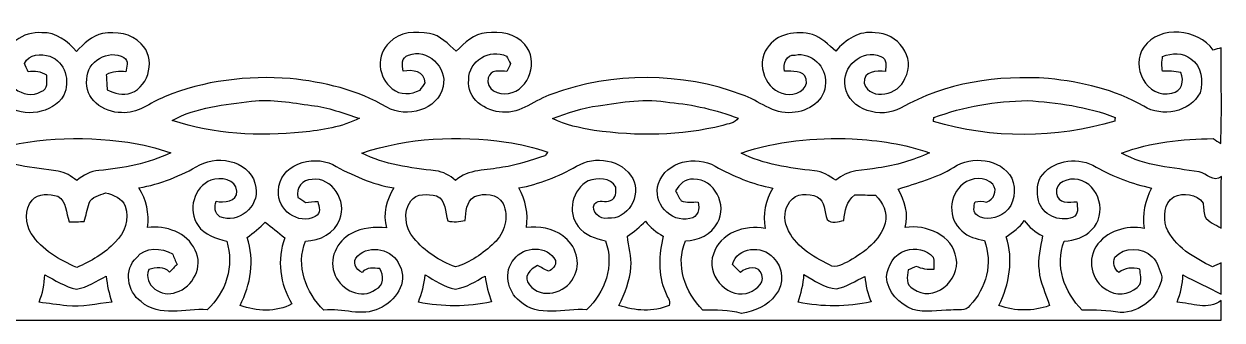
# Model space of a CAD drawing. Header units: centimetres. Extents: x -12.7 to 12.7, y -1.6 to 1.7.
# Drawn here: x -0.59 to 12.71, y -1.61 to 1.68 of the extents above; entities that cross this region are included whole.
import ezdxf

# ---------------------------------------------------------------- set-up
doc = ezdxf.new("R2010")
doc.units = ezdxf.units.CM
doc.header["$MEASUREMENT"] = 0
doc.layers.add('Camada 1', color=7, linetype='Continuous')

msp = doc.modelspace()

# ---------------------------------------------------------------- linework, layer by layer
at = {"layer": 'Camada 1', "color": 156}
for points, knots in [([(-12.61286, 1.3857), (-12.45164, 1.60479), (-12.10239, 1.65805), (-11.89354, 1.47954), (-11.89354, 1.47954), (-11.70375, 1.31621), (-11.7863, 0.95391), (-12.03713, 0.90523), (-12.03713, 0.90523), (-12.14437, 0.88018), (-12.31406, 0.94967), (-12.26572, 1.08444), (-12.26572, 1.08444), (-12.24456, 1.18251), (-12.12038, 1.14793), (-12.04877, 1.15111), (-12.04877, 1.15111), (-12.04806, 1.20368), (-12.01949, 1.26753), (-12.065, 1.30986), (-12.065, 1.30986), (-12.17859, 1.38782), (-12.33487, 1.33809), (-12.41883, 1.23966), (-12.41883, 1.23966), (-12.50033, 1.15288), (-12.48833, 1.02164), (-12.46786, 0.91334), (-12.46786, 0.91334), (-12.36415, 0.71402), (-12.09004, 0.64523), (-11.89284, 0.73871), (-11.89284, 0.73871), (-11.35873, 1.04634), (-10.71845, 1.12747), (-10.11342, 1.05587), (-10.11342, 1.05587), (-9.79134, 1.00965), (-9.46925, 0.9285), (-9.18632, 0.76305), (-9.18632, 0.76305), (-9.01241, 0.65298), (-8.76194, 0.66957), (-8.61341, 0.81597), (-8.61341, 0.81597), (-8.49488, 0.93274), (-8.49665, 1.14477), (-8.62188, 1.25552), (-8.62188, 1.25552), (-8.69773, 1.33772), (-8.82332, 1.35008), (-8.92527, 1.31762), (-8.92527, 1.31762), (-9.00007, 1.28905), (-8.97678, 1.21002), (-8.97572, 1.14828), (-8.97572, 1.14828), (-8.91222, 1.14687), (-8.8466, 1.15534), (-8.78487, 1.13488), (-8.78487, 1.13488), (-8.76511, 1.0996), (-8.74747, 1.06327), (-8.73195, 1.02551), (-8.73195, 1.02551), (-8.74254, 1.00436), (-8.76334, 0.96273), (-8.77393, 0.94156), (-8.77393, 0.94156), (-8.99265, 0.79233), (-9.27452, 1.0287), (-9.22619, 1.26929), (-9.22619, 1.26929), (-9.18632, 1.57938), (-8.74888, 1.6764), (-8.53616, 1.48025), (-8.53616, 1.48025), (-8.49383, 1.45133), (-8.46278, 1.39982), (-8.41233, 1.38535), (-8.41233, 1.38535), (-8.32802, 1.45238), (-8.25323, 1.54235), (-8.14317, 1.56703), (-8.14317, 1.56703), (-7.97806, 1.60055), (-7.78016, 1.5702), (-7.67537, 1.42558), (-7.67537, 1.42558), (-7.55332, 1.27316), (-7.60764, 1.0234), (-7.77662, 0.9292), (-7.77662, 0.9292), (-7.88212, 0.86359), (-8.01934, 0.89817), (-8.10259, 0.9839), (-8.10259, 0.9839), (-8.0966, 1.04493), (-8.09201, 1.1169), (-8.02604, 1.1437), (-8.02604, 1.1437), (-7.96924, 1.15181), (-7.91174, 1.15005), (-7.85424, 1.15322), (-7.85424, 1.15322), (-7.83624, 1.23225), (-7.87505, 1.33809), (-7.97101, 1.33103), (-7.97101, 1.33103), (-8.15093, 1.36771), (-8.32626, 1.20332), (-8.30932, 1.0227), (-8.30932, 1.0227), (-8.31532, 0.8269), (-8.11388, 0.69708), (-7.93608, 0.69356), (-7.93608, 0.69356), (-7.72688, 0.67027), (-7.56884, 0.83219), (-7.38187, 0.89322), (-7.38187, 0.89322), (-6.82096, 1.10384), (-6.1969, 1.13417), (-5.61445, 0.99976), (-5.61445, 0.99976), (-5.39467, 0.95391), (-5.18371, 0.87029), (-4.98863, 0.75952), (-4.98863, 0.75952), (-4.82177, 0.6618), (-4.59317, 0.68121), (-4.44782, 0.80997), (-4.44782, 0.80997), (-4.29365, 0.94262), (-4.32576, 1.23472), (-4.51872, 1.3155), (-4.51872, 1.3155), (-4.59634, 1.36455), (-4.68841, 1.34691), (-4.76956, 1.31974), (-4.76956, 1.31974), (-4.78119, 1.29892), (-4.80413, 1.2573), (-4.81541, 1.23647), (-4.81541, 1.23647), (-4.80518, 1.21462), (-4.78437, 1.17122), (-4.77378, 1.14969), (-4.77378, 1.14969), (-4.70429, 1.15675), (-4.58716, 1.17157), (-4.56847, 1.0795), (-4.56847, 1.0795), (-4.5346, 0.96626), (-4.66689, 0.88793), (-4.76532, 0.90275), (-4.76532, 0.90275), (-4.96851, 0.91439), (-5.1047, 1.15569), (-5.03344, 1.3409), (-5.03344, 1.3409), (-4.97521, 1.5261), (-4.7632, 1.60725), (-4.58328, 1.5808), (-4.58328, 1.5808), (-4.42982, 1.58537), (-4.31305, 1.47567), (-4.21252, 1.37442), (-4.21252, 1.37442), (-4.12362, 1.45379), (-4.03684, 1.55222), (-3.913, 1.57232), (-3.913, 1.57232), (-3.76061, 1.59631), (-3.57928, 1.59103), (-3.4685, 1.46685), (-3.4685, 1.46685), (-3.30341, 1.31974), (-3.35774, 1.01881), (-3.55528, 0.92709), (-3.55528, 0.92709), (-3.63748, 0.87911), (-3.73345, 0.91157), (-3.81706, 0.93661), (-3.81706, 0.93661), (-3.84668, 0.98882), (-3.88937, 1.06539), (-3.83258, 1.11512), (-3.83258, 1.11512), (-3.78388, 1.18109), (-3.69076, 1.14406), (-3.62196, 1.15464), (-3.62196, 1.15464), (-3.60257, 1.23367), (-3.6202, 1.31375), (-3.70592, 1.33879), (-3.70592, 1.33879), (-3.90735, 1.39629), (-4.11621, 1.18886), (-4.06929, 0.9846), (-4.06929, 0.9846), (-4.0146, 0.71861), (-3.65901, 0.62618), (-3.4424, 0.75459), (-3.4424, 0.75459), (-2.92629, 1.05197), (-2.30928, 1.11583), (-1.72473, 1.06362), (-1.72473, 1.06362), (-1.39946, 1.00965), (-1.06961, 0.9398), (-0.78281, 0.76975), (-0.78281, 0.76975), (-0.58384, 0.63712), (-0.27445, 0.67274), (-0.14464, 0.88477), (-0.14464, 0.88477), (-0.0709, 1.03857), (-0.12664, 1.25871), (-0.29915, 1.31762), (-0.29915, 1.31762), (-0.39899, 1.34832), (-0.52951, 1.34725), (-0.58103, 1.2393), (-0.58103, 1.2393), (-0.5708, 1.21532), (-0.54963, 1.16769), (-0.53939, 1.14406), (-0.53939, 1.14406), (-0.46637, 1.1578), (-0.39511, 1.14723), (-0.33197, 1.10666), (-0.33197, 1.10666), (-0.33267, 1.04104), (-0.31574, 0.95391), (-0.39404, 0.92569), (-0.39404, 0.92569), (-0.59265, 0.8135), (-0.83397, 1.022), (-0.80644, 1.23331), (-0.80644, 1.23331), (-0.81738, 1.45097), (-0.58632, 1.59737), (-0.38734, 1.57868), (-0.38734, 1.57868), (-0.22965, 1.5882), (-0.10054, 1.48237), (-0.00282, 1.37089), (-0.00282, 1.37089), (0.07691, 1.45661), (0.16722, 1.54586), (0.28645, 1.56986), (0.28645, 1.56986), (0.43532, 1.5949), (0.60819, 1.57373), (0.71437, 1.45591), (0.71437, 1.45591), (0.87524, 1.30104), (0.81244, 0.98918), (0.60184, 0.91157), (0.60184, 0.91157), (0.51328, 0.87524), (0.4198, 0.9091), (0.3376, 0.94509), (0.3376, 0.94509), (0.33301, 1.00083), (0.32948, 1.05657), (0.32773, 1.11195), (0.32773, 1.11195), (0.39441, 1.15076), (0.47025, 1.15464), (0.54539, 1.1444), (0.54539, 1.1444), (0.54997, 1.19839), (0.58242, 1.26965), (0.52317, 1.30527), (0.52317, 1.30527), (0.35348, 1.40088), (0.10759, 1.26259), (0.11112, 1.06221), (0.11112, 1.06221), (0.07691, 0.84771), (0.29915, 0.68932), (0.49423, 0.69285), (0.49423, 0.69285), (0.67451, 0.6738), (0.8135, 0.8061), (0.97155, 0.86676), (0.97155, 0.86676), (1.41005, 1.05127), (1.89476, 1.10489), (2.36677, 1.07102), (2.36677, 1.07102), (2.74002, 1.03187), (3.11502, 0.94614), (3.44099, 0.75282), (3.44099, 0.75282), (3.65653, 0.62688), (4.00931, 0.72002), (4.06469, 0.98354), (4.06469, 0.98354), (4.11551, 1.19345), (3.88479, 1.41323), (3.68265, 1.32997), (3.68265, 1.32997), (3.59903, 1.30352), (3.6082, 1.22096), (3.62267, 1.15217), (3.62267, 1.15217), (3.72957, 1.17264), (3.85514, 1.15252), (3.86715, 1.02164), (3.86715, 1.02164), (3.85268, 1.00117), (3.82376, 0.96061), (3.80929, 0.94051), (3.80929, 0.94051), (3.71086, 0.89534), (3.58739, 0.88123), (3.50061, 0.95778), (3.50061, 0.95778), (3.3401, 1.07209), (3.31576, 1.34055), (3.46991, 1.47109), (3.46991, 1.47109), (3.58069, 1.59315), (3.76132, 1.59561), (3.91266, 1.57161), (3.91266, 1.57161), (4.03506, 1.55081), (4.12114, 1.45204), (4.2104, 1.37407), (4.2104, 1.37407), (4.30213, 1.46755), (4.40689, 1.57127), (4.54625, 1.57762), (4.54625, 1.57762), (4.69652, 1.59702), (4.87186, 1.5748), (4.97099, 1.44744), (4.97099, 1.44744), (5.12974, 1.27212), (5.02673, 0.94368), (4.7893, 0.90487), (4.7893, 0.90487), (4.68558, 0.87911), (4.52931, 0.9532), (4.56671, 1.07879), (4.56671, 1.07879), (4.5847, 1.17264), (4.70288, 1.15464), (4.77343, 1.1504), (4.77343, 1.1504), (4.7833, 1.17193), (4.80272, 1.21496), (4.81259, 1.23647), (4.81259, 1.23647), (4.8013, 1.25694), (4.77906, 1.29821), (4.76815, 1.31867), (4.76815, 1.31867), (4.58576, 1.41145), (4.34622, 1.26434), (4.34869, 1.05974), (4.34869, 1.05974), (4.32364, 0.85019), (4.5339, 0.70343), (4.72405, 0.69849), (4.72405, 0.69849), (4.93041, 0.68014), (5.08669, 0.83889), (5.27295, 0.89746), (5.27295, 0.89746), (5.94642, 1.14511), (6.71052, 1.14265), (7.38258, 0.89181), (7.38258, 0.89181), (7.5692, 0.83043), (7.72759, 0.66815), (7.93679, 0.69391), (7.93679, 0.69391), (8.11281, 0.69849), (8.31249, 0.82797), (8.30684, 1.02129), (8.30684, 1.02129), (8.32238, 1.19944), (8.15057, 1.36701), (7.97102, 1.33173), (7.97102, 1.33173), (7.87082, 1.33597), (7.83483, 1.23613), (7.85283, 1.15252), (7.85283, 1.15252), (7.93962, 1.14652), (8.06097, 1.17298), (8.09483, 1.06432), (8.09483, 1.06432), (8.11742, 0.94014), (7.96748, 0.87736), (7.86482, 0.89853), (7.86482, 0.89853), (7.64258, 0.93169), (7.53215, 1.22907), (7.66022, 1.40864), (7.66022, 1.40864), (7.76605, 1.57198), (7.98653, 1.60725), (8.16327, 1.56069), (8.16327, 1.56069), (8.26557, 1.52505), (8.34107, 1.44322), (8.42291, 1.37583), (8.42291, 1.37583), (8.53052, 1.50283), (8.68398, 1.60655), (8.85895, 1.57692), (8.85895, 1.57692), (9.10695, 1.58467), (9.32003, 1.30033), (9.18986, 1.07138), (9.18986, 1.07138), (9.12741, 0.8911), (8.80921, 0.81104), (8.7369, 1.01952), (8.7369, 1.01952), (8.72525, 1.15922), (8.87589, 1.1571), (8.97466, 1.14864), (8.97466, 1.14864), (8.97573, 1.21002), (8.99759, 1.28939), (8.9214, 1.31514), (8.9214, 1.31514), (8.71677, 1.40687), (8.48006, 1.19698), (8.52733, 0.98283), (8.52733, 0.98283), (8.57215, 0.71437), (8.92598, 0.62406), (9.14223, 0.74153), (9.14223, 0.74153), (9.63507, 1.02799), (10.22208, 1.11019), (10.78406, 1.07102), (10.78406, 1.07102), (11.14989, 1.03222), (11.5189, 0.95108), (11.83957, 0.76341), (11.83957, 0.76341), (12.0417, 0.63816), (12.3518, 0.69427), (12.46504, 0.91334), (12.46504, 0.91334), (12.50068, 1.04386), (12.48657, 1.20826), (12.36345, 1.28798), (12.36345, 1.28798), (12.27313, 1.36243), (12.15248, 1.35536), (12.04948, 1.3155), (12.04948, 1.3155), (12.03959, 1.26152), (12.03888, 1.20614), (12.04665, 1.15147), (12.04665, 1.15147), (12.11474, 1.15393), (12.18388, 1.15147), (12.25161, 1.13875), (12.25161, 1.13875), (12.29006, 1.04457), (12.26361, 0.92709), (12.14966, 0.9091), (12.14966, 0.9091), (11.87555, 0.8396), (11.68541, 1.20896), (11.84134, 1.41993), (11.84134, 1.41993), (12.02055, 1.67075), (12.43717, 1.62277), (12.61109, 1.38606), (12.61109, 1.38606), (12.64038, 1.39452), (12.67001, 1.40299), (12.7, 1.41111), (12.7, 1.41111), (12.69576, 1.05728), (12.70847, 0.70309), (12.6933, 0.34924), (12.6933, 0.34924), (12.66506, 0.36759), (12.63719, 0.38593), (12.60968, 0.40428), (12.60968, 0.40428), (12.26643, 0.3997), (11.91789, 0.36476), (11.5944, 0.24377), (11.5944, 0.24377), (11.8565, 0.0963), (12.16447, 0.08325), (12.45446, 0.03493), (12.45446, 0.03493), (12.54054, 0.01939), (12.61392, -0.0889), (12.7007, -0.01658), (12.7007, -0.01658), (12.69858, -0.20742), (12.70175, -0.39828), (12.69858, -0.58949), (12.69858, -0.58949), (12.6358, -0.54926), (12.55676, -0.52422), (12.51725, -0.4572), (12.51725, -0.4572), (12.50667, -0.40852), (12.5035, -0.35947), (12.49927, -0.31043), (12.49927, -0.31043), (12.42306, -0.21061), (12.28302, -0.1919), (12.17329, -0.242), (12.17329, -0.242), (12.06183, -0.31467), (12.05793, -0.46389), (12.08899, -0.57996), (12.08899, -0.57996), (12.18177, -0.79621), (12.39979, -0.92004), (12.60228, -1.01847), (12.60228, -1.01847), (12.63438, -1.00329), (12.66718, -0.98812), (12.7, -0.97296), (12.7, -0.97296), (12.70034, -1.08973), (12.69965, -1.20614), (12.69824, -1.32291), (12.69824, -1.32291), (12.561, -1.24354), (12.41071, -1.18957), (12.27525, -1.10666), (12.27525, -1.10666), (12.27349, -1.21179), (12.24667, -1.31375), (12.20964, -1.41145), (12.20964, -1.41145), (12.37261, -1.41958), (12.5543, -1.50459), (12.70034, -1.39381), (12.70034, -1.39381), (12.69965, -1.46543), (12.69965, -1.53704), (12.7, -1.60901), (12.7, -1.60901), (4.23333, -1.60867), (-4.23333, -1.60867), (-12.69964, -1.60901), (-12.69964, -1.60901), (-12.7, -1.53704), (-12.7, -1.46507), (-12.7007, -1.39381), (-12.7007, -1.39381), (-12.56312, -1.49859), (-12.39379, -1.41781), (-12.24033, -1.41145), (-12.24033, -1.41145), (-12.26714, -1.3155), (-12.29147, -1.2192), (-12.30418, -1.12041), (-12.30418, -1.12041), (-12.43048, -1.19768), (-12.57088, -1.24777), (-12.69858, -1.32326), (-12.69858, -1.32326), (-12.7, -1.2065), (-12.70035, -1.08937), (-12.7, -0.9726), (-12.7, -0.9726), (-12.66754, -0.98743), (-12.63508, -1.00259), (-12.60263, -1.01776), (-12.60263, -1.01776), (-12.40261, -0.91863), (-12.18811, -0.79516), (-12.09251, -0.58278), (-12.09251, -0.58278), (-12.06605, -0.48541), (-12.05794, -0.36159), (-12.13202, -0.28222), (-12.13202, -0.28222), (-12.17471, -0.22506), (-12.25126, -0.22153), (-12.31229, -0.19685), (-12.31229, -0.19685), (-12.3832, -0.21978), (-12.44776, -0.2561), (-12.50103, -0.30833), (-12.50103, -0.30833), (-12.51126, -0.37287), (-12.49785, -0.4512), (-12.55289, -0.49917), (-12.55289, -0.49917), (-12.59699, -0.53586), (-12.6492, -0.56091), (-12.69858, -0.58985), (-12.69858, -0.58985), (-12.70105, -0.39616), (-12.70141, -0.20284), (-12.69787, -0.00952), (-12.69787, -0.00952), (-12.68059, -0.0208), (-12.64567, -0.04304), (-12.62838, -0.05432), (-12.62838, -0.05432), (-12.55535, -0.00353), (-12.47562, 0.04268), (-12.38497, 0.04797), (-12.38497, 0.04797), (-12.11298, 0.07832), (-11.83745, 0.12206), (-11.59051, 0.24623), (-11.59051, 0.24623), (-11.87696, 0.35453), (-12.18388, 0.3891), (-12.48762, 0.40393), (-12.48762, 0.40393), (-12.56242, 0.41275), (-12.63402, 0.39263), (-12.70035, 0.36054), (-12.70035, 0.36054), (-12.69964, 0.70484), (-12.7, 1.04916), (-12.70035, 1.39347), (-12.70035, 1.39347), (-12.67847, 1.39171), (-12.63473, 1.38782), (-12.61286, 1.3857)], [0, 0, 0, 0, 0.00625, 0.00625, 0.00625, 0.00625, 0.0125, 0.0125, 0.0125, 0.0125, 0.01875, 0.01875, 0.01875, 0.01875, 0.025, 0.025, 0.025, 0.025, 0.03125, 0.03125, 0.03125, 0.03125, 0.0375, 0.0375, 0.0375, 0.0375, 0.04375, 0.04375, 0.04375, 0.04375, 0.05, 0.05, 0.05, 0.05, 0.05625, 0.05625, 0.05625, 0.05625, 0.0625, 0.0625, 0.0625, 0.0625, 0.06875, 0.06875, 0.06875, 0.06875, 0.075, 0.075, 0.075, 0.075, 0.08125, 0.08125, 0.08125, 0.08125, 0.0875, 0.0875, 0.0875, 0.0875, 0.09375, 0.09375, 0.09375, 0.09375, 0.1, 0.1, 0.1, 0.1, 0.10625, 0.10625, 0.10625, 0.10625, 0.1125, 0.1125, 0.1125, 0.1125, 0.11875, 0.11875, 0.11875, 0.11875, 0.125, 0.125, 0.125, 0.125, 0.13125, 0.13125, 0.13125, 0.13125, 0.1375, 0.1375, 0.1375, 0.1375, 0.14375, 0.14375, 0.14375, 0.14375, 0.15, 0.15, 0.15, 0.15, 0.15625, 0.15625, 0.15625, 0.15625, 0.1625, 0.1625, 0.1625, 0.1625, 0.16875, 0.16875, 0.16875, 0.16875, 0.175, 0.175, 0.175, 0.175, 0.18125, 0.18125, 0.18125, 0.18125, 0.1875, 0.1875, 0.1875, 0.1875, 0.19375, 0.19375, 0.19375, 0.19375, 0.2, 0.2, 0.2, 0.2, 0.20625, 0.20625, 0.20625, 0.20625, 0.2125, 0.2125, 0.2125, 0.2125, 0.21875, 0.21875, 0.21875, 0.21875, 0.225, 0.225, 0.225, 0.225, 0.23125, 0.23125, 0.23125, 0.23125, 0.2375, 0.2375, 0.2375, 0.2375, 0.24375, 0.24375, 0.24375, 0.24375, 0.25, 0.25, 0.25, 0.25, 0.25625, 0.25625, 0.25625, 0.25625, 0.2625, 0.2625, 0.2625, 0.2625, 0.26875, 0.26875, 0.26875, 0.26875, 0.275, 0.275, 0.275, 0.275, 0.28125, 0.28125, 0.28125, 0.28125, 0.2875, 0.2875, 0.2875, 0.2875, 0.29375, 0.29375, 0.29375, 0.29375, 0.3, 0.3, 0.3, 0.3, 0.30625, 0.30625, 0.30625, 0.30625, 0.3125, 0.3125, 0.3125, 0.3125, 0.31875, 0.31875, 0.31875, 0.31875, 0.325, 0.325, 0.325, 0.325, 0.33125, 0.33125, 0.33125, 0.33125, 0.3375, 0.3375, 0.3375, 0.3375, 0.34375, 0.34375, 0.34375, 0.34375, 0.35, 0.35, 0.35, 0.35, 0.35625, 0.35625, 0.35625, 0.35625, 0.3625, 0.3625, 0.3625, 0.3625, 0.36875, 0.36875, 0.36875, 0.36875, 0.375, 0.375, 0.375, 0.375, 0.38125, 0.38125, 0.38125, 0.38125, 0.3875, 0.3875, 0.3875, 0.3875, 0.39375, 0.39375, 0.39375, 0.39375, 0.4, 0.4, 0.4, 0.4, 0.40625, 0.40625, 0.40625, 0.40625, 0.4125, 0.4125, 0.4125, 0.4125, 0.41875, 0.41875, 0.41875, 0.41875, 0.425, 0.425, 0.425, 0.425, 0.43125, 0.43125, 0.43125, 0.43125, 0.4375, 0.4375, 0.4375, 0.4375, 0.44375, 0.44375, 0.44375, 0.44375, 0.45, 0.45, 0.45, 0.45, 0.45625, 0.45625, 0.45625, 0.45625, 0.4625, 0.4625, 0.4625, 0.4625, 0.46875, 0.46875, 0.46875, 0.46875, 0.475, 0.475, 0.475, 0.475, 0.48125, 0.48125, 0.48125, 0.48125, 0.4875, 0.4875, 0.4875, 0.4875, 0.49375, 0.49375, 0.49375, 0.49375, 0.5, 0.5, 0.5, 0.5, 0.50625, 0.50625, 0.50625, 0.50625, 0.5125, 0.5125, 0.5125, 0.5125, 0.51875, 0.51875, 0.51875, 0.51875, 0.525, 0.525, 0.525, 0.525, 0.53125, 0.53125, 0.53125, 0.53125, 0.5375, 0.5375, 0.5375, 0.5375, 0.54375, 0.54375, 0.54375, 0.54375, 0.55, 0.55, 0.55, 0.55, 0.55625, 0.55625, 0.55625, 0.55625, 0.5625, 0.5625, 0.5625, 0.5625, 0.56875, 0.56875, 0.56875, 0.56875, 0.575, 0.575, 0.575, 0.575, 0.58125, 0.58125, 0.58125, 0.58125, 0.5875, 0.5875, 0.5875, 0.5875, 0.59375, 0.59375, 0.59375, 0.59375, 0.6, 0.6, 0.6, 0.6, 0.60625, 0.60625, 0.60625, 0.60625, 0.6125, 0.6125, 0.6125, 0.6125, 0.61875, 0.61875, 0.61875, 0.61875, 0.625, 0.625, 0.625, 0.625, 0.63125, 0.63125, 0.63125, 0.63125, 0.6375, 0.6375, 0.6375, 0.6375, 0.64375, 0.64375, 0.64375, 0.64375, 0.65, 0.65, 0.65, 0.65, 0.65625, 0.65625, 0.65625, 0.65625, 0.6625, 0.6625, 0.6625, 0.6625, 0.66875, 0.66875, 0.66875, 0.66875, 0.675, 0.675, 0.675, 0.675, 0.68125, 0.68125, 0.68125, 0.68125, 0.6875, 0.6875, 0.6875, 0.6875, 0.69375, 0.69375, 0.69375, 0.69375, 0.7, 0.7, 0.7, 0.7, 0.70625, 0.70625, 0.70625, 0.70625, 0.7125, 0.7125, 0.7125, 0.7125, 0.71875, 0.71875, 0.71875, 0.71875, 0.725, 0.725, 0.725, 0.725, 0.73125, 0.73125, 0.73125, 0.73125, 0.7375, 0.7375, 0.7375, 0.7375, 0.74375, 0.74375, 0.74375, 0.74375, 0.75, 0.75, 0.75, 0.75, 0.75625, 0.75625, 0.75625, 0.75625, 0.7625, 0.7625, 0.7625, 0.7625, 0.76875, 0.76875, 0.76875, 0.76875, 0.775, 0.775, 0.775, 0.775, 0.78125, 0.78125, 0.78125, 0.78125, 0.7875, 0.7875, 0.7875, 0.7875, 0.79375, 0.79375, 0.79375, 0.79375, 0.8, 0.8, 0.8, 0.8, 0.80625, 0.80625, 0.80625, 0.80625, 0.8125, 0.8125, 0.8125, 0.8125, 0.81875, 0.81875, 0.81875, 0.81875, 0.825, 0.825, 0.825, 0.825, 0.83125, 0.83125, 0.83125, 0.83125, 0.8375, 0.8375, 0.8375, 0.8375, 0.84375, 0.84375, 0.84375, 0.84375, 0.85, 0.85, 0.85, 0.85, 0.85625, 0.85625, 0.85625, 0.85625, 0.8625, 0.8625, 0.8625, 0.8625, 0.86875, 0.86875, 0.86875, 0.86875, 0.875, 0.875, 0.875, 0.875, 0.88125, 0.88125, 0.88125, 0.88125, 0.8875, 0.8875, 0.8875, 0.8875, 0.89375, 0.89375, 0.89375, 0.89375, 0.9, 0.9, 0.9, 0.9, 0.90625, 0.90625, 0.90625, 0.90625, 0.9125, 0.9125, 0.9125, 0.9125, 0.91875, 0.91875, 0.91875, 0.91875, 0.925, 0.925, 0.925, 0.925, 0.93125, 0.93125, 0.93125, 0.93125, 0.9375, 0.9375, 0.9375, 0.9375, 0.94375, 0.94375, 0.94375, 0.94375, 0.95, 0.95, 0.95, 0.95, 0.95625, 0.95625, 0.95625, 0.95625, 0.9625, 0.9625, 0.9625, 0.9625, 0.96875, 0.96875, 0.96875, 0.96875, 0.975, 0.975, 0.975, 0.975, 0.98125, 0.98125, 0.98125, 0.98125, 0.9875, 0.9875, 0.9875, 0.9875, 1, 1, 1, 1]), ([(1.05903, 0.60678), (1.05903, 0.60678), (1.05903, 0.60678), (1.05903, 0.60678), (1.05903, 0.60678), (1.52259, 0.44944), (2.02247, 0.42579), (2.50613, 0.47554), (2.50613, 0.47554), (2.72204, 0.49742), (2.94181, 0.53233), (3.13796, 0.62971), (3.13796, 0.62971), (2.96228, 0.68509), (2.7887, 0.75177), (2.60419, 0.77257), (2.60419, 0.77257), (2.38441, 0.80222), (2.16288, 0.84561), (1.94027, 0.81986), (1.94027, 0.81986), (1.64041, 0.78246), (1.32961, 0.75318), (1.05903, 0.60678)], [0, 0, 0, 0, 0.14285714, 0.14285714, 0.14285714, 0.14285714, 0.28571429, 0.28571429, 0.28571429, 0.28571429, 0.42857143, 0.42857143, 0.42857143, 0.42857143, 0.57142857, 0.57142857, 0.57142857, 0.57142857, 0.71428571, 0.71428571, 0.71428571, 0.71428571, 1, 1, 1, 1]), ([(5.78696, 0.76904), (5.78696, 0.76904), (5.78696, 0.76904), (5.78696, 0.76904), (5.78696, 0.76904), (5.61162, 0.74577), (5.44476, 0.68615), (5.27897, 0.6283), (5.27897, 0.6283), (5.4222, 0.55316), (5.58305, 0.52317), (5.74075, 0.49564), (5.74075, 0.49564), (6.21454, 0.42862), (6.70207, 0.4339), (7.16808, 0.54963), (7.16808, 0.54963), (7.227, 0.57009), (7.30143, 0.57255), (7.33918, 0.63005), (7.33918, 0.63005), (7.09507, 0.72214), (6.84106, 0.78351), (6.58106, 0.80573), (6.58106, 0.80573), (6.31647, 0.85619), (6.04906, 0.80715), (5.78696, 0.76904)], [0, 0, 0, 0, 0.125, 0.125, 0.125, 0.125, 0.25, 0.25, 0.25, 0.25, 0.375, 0.375, 0.375, 0.375, 0.5, 0.5, 0.5, 0.5, 0.625, 0.625, 0.625, 0.625, 0.75, 0.75, 0.75, 0.75, 1, 1, 1, 1]), ([(9.51159, 0.63712), (9.51159, 0.63712), (9.51159, 0.63712), (9.51159, 0.63712), (9.51159, 0.63712), (9.50982, 0.62652), (9.50629, 0.60571), (9.50489, 0.59548), (9.50489, 0.59548), (10.15576, 0.3997), (10.86801, 0.40357), (11.5189, 0.5976), (11.5189, 0.5976), (11.5196, 0.60819), (11.52102, 0.629), (11.52172, 0.63923), (11.52172, 0.63923), (11.21127, 0.76059), (10.8779, 0.80362), (10.5477, 0.82727), (10.5477, 0.82727), (10.19527, 0.81774), (9.84215, 0.76164), (9.51159, 0.63712)], [0, 0, 0, 0, 0.14285714, 0.14285714, 0.14285714, 0.14285714, 0.28571429, 0.28571429, 0.28571429, 0.28571429, 0.42857143, 0.42857143, 0.42857143, 0.42857143, 0.57142857, 0.57142857, 0.57142857, 0.57142857, 0.71428571, 0.71428571, 0.71428571, 0.71428571, 1, 1, 1, 1]), ([(-1.03152, 0.24411), (-1.03152, 0.24411), (-1.03152, 0.24411), (-1.03152, 0.24411), (-1.03152, 0.24411), (-0.78176, 0.10054), (-0.48541, 0.08395), (-0.20637, 0.04197), (-0.20637, 0.04197), (-0.12841, 0.03174), (-0.06278, -0.01447), (-0.00034, -0.05927), (-0.00034, -0.05927), (0.07126, -0.00353), (0.15346, 0.04409), (0.24623, 0.04903), (0.24623, 0.04903), (0.51964, 0.07584), (0.7934, 0.12841), (1.04352, 0.24589), (1.04352, 0.24589), (0.8883, 0.29739), (0.73025, 0.34361), (0.56761, 0.36442), (0.56761, 0.36442), (0.03562, 0.43497), (-0.52139, 0.42509), (-1.03152, 0.24411)], [0, 0, 0, 0, 0.125, 0.125, 0.125, 0.125, 0.25, 0.25, 0.25, 0.25, 0.375, 0.375, 0.375, 0.375, 0.5, 0.5, 0.5, 0.5, 0.625, 0.625, 0.625, 0.625, 0.75, 0.75, 0.75, 0.75, 1, 1, 1, 1]), ([(3.16371, 0.24377), (3.16371, 0.24377), (3.16371, 0.24377), (3.16371, 0.24377), (3.16371, 0.24377), (3.417, 0.11394), (3.70275, 0.08078), (3.9811, 0.04585), (3.9811, 0.04585), (4.06505, 0.03774), (4.13914, -0.00528), (4.20193, -0.05997), (4.20193, -0.05997), (4.34728, 0.06772), (4.54766, 0.05115), (4.72581, 0.08607), (4.72581, 0.08607), (4.88667, 0.10829), (5.03977, 0.16298), (5.19358, 0.21237), (5.19358, 0.21237), (5.20206, 0.22294), (5.21899, 0.24411), (5.22746, 0.25471), (5.22746, 0.25471), (5.07576, 0.30444), (4.92125, 0.34607), (4.76284, 0.36617), (4.76284, 0.36617), (4.2298, 0.43921), (3.67595, 0.41663), (3.16371, 0.24377)], [0, 0, 0, 0, 0.11111111, 0.11111111, 0.11111111, 0.11111111, 0.22222222, 0.22222222, 0.22222222, 0.22222222, 0.33333333, 0.33333333, 0.33333333, 0.33333333, 0.44444444, 0.44444444, 0.44444444, 0.44444444, 0.55555556, 0.55555556, 0.55555556, 0.55555556, 0.66666667, 0.66666667, 0.66666667, 0.66666667, 0.77777778, 0.77777778, 0.77777778, 0.77777778, 1, 1, 1, 1]), ([(7.37093, 0.24377), (7.37093, 0.24377), (7.37093, 0.24377), (7.37093, 0.24377), (7.37093, 0.24377), (7.62353, 0.11606), (7.90716, 0.08008), (8.18444, 0.04655), (8.18444, 0.04655), (8.27439, 0.03986), (8.35025, -0.01164), (8.42432, -0.05856), (8.42432, -0.05856), (8.5485, 0.06597), (8.73195, 0.04867), (8.89175, 0.07972), (8.89175, 0.07972), (9.08967, 0.10512), (9.28122, 0.16544), (9.4636, 0.24553), (9.4636, 0.24553), (9.1881, 0.34642), (8.89565, 0.38522), (8.60424, 0.40181), (8.60424, 0.40181), (8.18832, 0.41663), (7.76639, 0.37923), (7.37093, 0.24377)], [0, 0, 0, 0, 0.125, 0.125, 0.125, 0.125, 0.25, 0.25, 0.25, 0.25, 0.375, 0.375, 0.375, 0.375, 0.5, 0.5, 0.5, 0.5, 0.625, 0.625, 0.625, 0.625, 0.75, 0.75, 0.75, 0.75, 1, 1, 1, 1]), ([(1.36525, 0.11253), (1.36525, 0.11253), (1.36525, 0.11253), (1.36525, 0.11253), (1.36525, 0.11253), (1.15534, -0.00706), (0.92886, -0.10089), (0.69003, -0.14357), (0.69003, -0.14357), (0.77152, -0.27445), (0.80503, -0.42757), (0.78563, -0.58103), (0.78563, -0.58103), (0.98882, -0.55633), (1.22519, -0.63675), (1.31409, -0.83397), (1.31409, -0.83397), (1.40794, -1.0107), (1.28975, -1.24741), (1.10172, -1.30033), (1.10172, -1.30033), (0.94826, -1.36596), (0.72743, -1.22414), (0.8001, -1.04705), (0.8001, -1.04705), (0.87841, -1.02481), (0.9659, -1.01353), (1.03046, -1.07702), (1.03046, -1.07702), (1.05798, -1.04846), (1.08513, -1.01988), (1.1123, -0.9913), (1.1123, -0.9913), (1.09536, -0.9525), (1.07879, -0.91405), (1.06221, -0.87595), (1.06221, -0.87595), (0.9398, -0.80539), (0.76164, -0.79375), (0.66533, -0.91334), (0.66533, -0.91334), (0.51788, -1.04668), (0.55879, -1.29399), (0.71296, -1.40475), (0.71296, -1.40475), (0.91756, -1.58679), (1.20297, -1.47601), (1.44673, -1.49472), (1.44673, -1.49472), (1.65559, -1.30422), (1.74978, -1.00753), (1.6637, -0.73447), (1.6637, -0.73447), (1.54586, -0.70343), (1.41534, -0.66815), (1.34549, -0.55879), (1.34549, -0.55879), (1.22485, -0.3937), (1.29998, -0.13194), (1.48872, -0.05537), (1.48872, -0.05537), (1.59278, -0.02187), (1.76883, -0.04022), (1.77623, -0.1785), (1.77623, -0.1785), (1.7794, -0.29951), (1.6323, -0.3048), (1.54481, -0.29174), (1.54481, -0.29174), (1.52893, -0.35489), (1.52471, -0.42438), (1.58855, -0.46284), (1.58855, -0.46284), (1.79034, -0.54751), (2.02564, -0.35243), (1.98613, -0.13899), (1.98613, -0.13899), (1.95545, 0.1404), (1.58396, 0.23495), (1.36525, 0.11253)], [0, 0, 0, 0, 0.04761905, 0.04761905, 0.04761905, 0.04761905, 0.0952381, 0.0952381, 0.0952381, 0.0952381, 0.14285714, 0.14285714, 0.14285714, 0.14285714, 0.19047619, 0.19047619, 0.19047619, 0.19047619, 0.23809524, 0.23809524, 0.23809524, 0.23809524, 0.28571429, 0.28571429, 0.28571429, 0.28571429, 0.33333333, 0.33333333, 0.33333333, 0.33333333, 0.38095238, 0.38095238, 0.38095238, 0.38095238, 0.42857143, 0.42857143, 0.42857143, 0.42857143, 0.47619048, 0.47619048, 0.47619048, 0.47619048, 0.52380952, 0.52380952, 0.52380952, 0.52380952, 0.57142857, 0.57142857, 0.57142857, 0.57142857, 0.61904762, 0.61904762, 0.61904762, 0.61904762, 0.66666667, 0.66666667, 0.66666667, 0.66666667, 0.71428571, 0.71428571, 0.71428571, 0.71428571, 0.76190476, 0.76190476, 0.76190476, 0.76190476, 0.80952381, 0.80952381, 0.80952381, 0.80952381, 0.85714286, 0.85714286, 0.85714286, 0.85714286, 0.9047619, 0.9047619, 0.9047619, 0.9047619, 1, 1, 1, 1]), ([(2.23908, -0.17604), (2.23908, -0.17604), (2.23908, -0.17604), (2.23908, -0.17604), (2.23908, -0.17604), (2.21473, -0.38452), (2.46027, -0.5595), (2.64617, -0.46073), (2.64617, -0.46073), (2.71568, -0.42686), (2.68781, -0.35031), (2.67441, -0.29245), (2.67441, -0.29245), (2.62819, -0.29598), (2.58234, -0.29986), (2.53646, -0.30373), (2.53646, -0.30373), (2.516, -0.28963), (2.47509, -0.26212), (2.45463, -0.24835), (2.45463, -0.24835), (2.42359, -0.14357), (2.50577, -0.04903), (2.6109, -0.04833), (2.6109, -0.04833), (2.83491, -0.01939), (3.00177, -0.29316), (2.91853, -0.48965), (2.91853, -0.48965), (2.86737, -0.65088), (2.69451, -0.72495), (2.53753, -0.73413), (2.53753, -0.73413), (2.42746, -1.00471), (2.54246, -1.30422), (2.74179, -1.49965), (2.74179, -1.49965), (2.94815, -1.47143), (3.16194, -1.57973), (3.35704, -1.48025), (3.35704, -1.48025), (3.53201, -1.40404), (3.68582, -1.19167), (3.58104, -1.00259), (3.58104, -1.00259), (3.51225, -0.82479), (3.25296, -0.7627), (3.11784, -0.89782), (3.11784, -0.89782), (3.05082, -0.95673), (3.09033, -1.05375), (3.16688, -1.07984), (3.16688, -1.07984), (3.21734, -1.01847), (3.29494, -1.03116), (3.36373, -1.03857), (3.36373, -1.03857), (3.411, -1.11653), (3.40818, -1.22624), (3.31645, -1.27), (3.31645, -1.27), (3.15982, -1.38852), (2.9397, -1.27635), (2.86807, -1.11371), (2.86807, -1.11371), (2.78377, -0.94297), (2.88536, -0.72813), (3.04906, -0.64805), (3.04906, -0.64805), (3.16723, -0.58103), (3.30624, -0.57502), (3.43817, -0.58737), (3.43817, -0.58737), (3.3909, -0.43638), (3.43641, -0.2734), (3.51861, -0.14357), (3.51861, -0.14357), (3.27695, -0.10371), (3.05293, -0.00034), (2.83951, 0.11535), (2.83951, 0.11535), (2.61479, 0.23001), (2.23731, 0.11253), (2.23908, -0.17604)], [0, 0, 0, 0, 0.04545455, 0.04545455, 0.04545455, 0.04545455, 0.09090909, 0.09090909, 0.09090909, 0.09090909, 0.13636364, 0.13636364, 0.13636364, 0.13636364, 0.18181818, 0.18181818, 0.18181818, 0.18181818, 0.22727273, 0.22727273, 0.22727273, 0.22727273, 0.27272727, 0.27272727, 0.27272727, 0.27272727, 0.31818182, 0.31818182, 0.31818182, 0.31818182, 0.36363636, 0.36363636, 0.36363636, 0.36363636, 0.40909091, 0.40909091, 0.40909091, 0.40909091, 0.45454545, 0.45454545, 0.45454545, 0.45454545, 0.5, 0.5, 0.5, 0.5, 0.54545455, 0.54545455, 0.54545455, 0.54545455, 0.59090909, 0.59090909, 0.59090909, 0.59090909, 0.63636364, 0.63636364, 0.63636364, 0.63636364, 0.68181818, 0.68181818, 0.68181818, 0.68181818, 0.72727273, 0.72727273, 0.72727273, 0.72727273, 0.77272727, 0.77272727, 0.77272727, 0.77272727, 0.81818182, 0.81818182, 0.81818182, 0.81818182, 0.86363636, 0.86363636, 0.86363636, 0.86363636, 0.90909091, 0.90909091, 0.90909091, 0.90909091, 1, 1, 1, 1]), ([(5.54567, 0.09701), (5.54567, 0.09701), (5.54567, 0.09701), (5.54567, 0.09701), (5.54567, 0.09701), (5.34599, -0.01551), (5.13045, -0.10195), (4.90466, -0.14357), (4.90466, -0.14357), (4.98016, -0.27763), (5.01261, -0.43039), (4.98934, -0.58313), (4.98934, -0.58313), (5.12867, -0.56797), (5.2779, -0.58949), (5.39255, -0.67556), (5.39255, -0.67556), (5.53685, -0.77257), (5.60809, -0.9839), (5.51003, -1.1377), (5.51003, -1.1377), (5.42254, -1.31163), (5.15479, -1.38711), (5.02425, -1.21742), (5.02425, -1.21742), (4.94312, -1.13736), (5.03237, -1.03964), (5.11069, -1.00471), (5.11069, -1.00471), (5.1516, -1.02517), (5.19253, -1.04563), (5.23346, -1.0668), (5.23346, -1.0668), (5.28389, -1.04457), (5.32129, -1.00717), (5.31176, -0.94684), (5.31176, -0.94684), (5.22427, -0.77611), (4.95687, -0.78668), (4.85245, -0.93451), (4.85245, -0.93451), (4.73109, -1.07173), (4.77555, -1.29187), (4.9163, -1.39841), (4.9163, -1.39841), (5.11774, -1.59173), (5.41126, -1.4725), (5.65714, -1.49647), (5.65714, -1.49647), (5.86069, -1.30281), (5.9683, -1.00329), (5.86634, -0.7306), (5.86634, -0.7306), (5.75451, -0.70484), (5.63562, -0.66922), (5.56541, -0.57114), (5.56541, -0.57114), (5.43665, -0.41485), (5.49804, -0.15521), (5.67619, -0.06419), (5.67619, -0.06419), (5.77708, -0.02716), (5.92313, -0.0247), (5.98028, -0.13404), (5.98028, -0.13404), (5.98664, -0.18873), (5.98311, -0.25822), (5.92278, -0.28081), (5.92278, -0.28081), (5.86705, -0.3108), (5.79084, -0.26634), (5.74428, -0.3182), (5.74428, -0.3182), (5.70406, -0.40993), (5.80424, -0.49354), (5.89209, -0.48012), (5.89209, -0.48012), (6.11292, -0.49742), (6.26816, -0.23035), (6.17007, -0.03986), (6.17007, -0.03986), (6.05155, 0.17533), (5.74533, 0.22014), (5.54567, 0.09701)], [0, 0, 0, 0, 0.04545455, 0.04545455, 0.04545455, 0.04545455, 0.09090909, 0.09090909, 0.09090909, 0.09090909, 0.13636364, 0.13636364, 0.13636364, 0.13636364, 0.18181818, 0.18181818, 0.18181818, 0.18181818, 0.22727273, 0.22727273, 0.22727273, 0.22727273, 0.27272727, 0.27272727, 0.27272727, 0.27272727, 0.31818182, 0.31818182, 0.31818182, 0.31818182, 0.36363636, 0.36363636, 0.36363636, 0.36363636, 0.40909091, 0.40909091, 0.40909091, 0.40909091, 0.45454545, 0.45454545, 0.45454545, 0.45454545, 0.5, 0.5, 0.5, 0.5, 0.54545455, 0.54545455, 0.54545455, 0.54545455, 0.59090909, 0.59090909, 0.59090909, 0.59090909, 0.63636364, 0.63636364, 0.63636364, 0.63636364, 0.68181818, 0.68181818, 0.68181818, 0.68181818, 0.72727273, 0.72727273, 0.72727273, 0.72727273, 0.77272727, 0.77272727, 0.77272727, 0.77272727, 0.81818182, 0.81818182, 0.81818182, 0.81818182, 0.86363636, 0.86363636, 0.86363636, 0.86363636, 0.90909091, 0.90909091, 0.90909091, 0.90909091, 1, 1, 1, 1]), ([(6.45583, -0.09348), (6.45583, -0.09348), (6.45583, -0.09348), (6.45583, -0.09348), (6.45583, -0.09348), (6.38315, -0.30056), (6.58636, -0.53764), (6.80366, -0.48119), (6.80366, -0.48119), (6.8968, -0.47096), (6.91303, -0.37535), (6.89434, -0.29951), (6.89434, -0.29951), (6.83224, -0.29669), (6.76663, -0.30902), (6.70772, -0.28575), (6.70772, -0.28575), (6.68301, -0.25011), (6.6615, -0.21271), (6.6435, -0.17392), (6.6435, -0.17392), (6.68619, -0.10266), (6.75323, -0.0381), (6.84354, -0.04692), (6.84354, -0.04692), (7.07813, -0.03915), (7.221, -0.33584), (7.11093, -0.52987), (7.11093, -0.52987), (7.04285, -0.66145), (6.89645, -0.72777), (6.75323, -0.72989), (6.75323, -0.72989), (6.64104, -0.99942), (6.74899, -1.3014), (6.9476, -1.49825), (6.9476, -1.49825), (7.09117, -1.50071), (7.23723, -1.49294), (7.37622, -1.53704), (7.37622, -1.53704), (7.5191, -1.50917), (7.66655, -1.45415), (7.7537, -1.33068), (7.7537, -1.33068), (7.85354, -1.21214), (7.83941, -1.02234), (7.729, -0.91581), (7.729, -0.91581), (7.60835, -0.7754), (7.32579, -0.79516), (7.27604, -0.99272), (7.27604, -0.99272), (7.30532, -1.02164), (7.3346, -1.05092), (7.36458, -1.0802), (7.36458, -1.0802), (7.43055, -1.01776), (7.5759, -0.998), (7.60306, -1.10878), (7.60306, -1.10878), (7.6334, -1.21849), (7.51416, -1.28798), (7.42631, -1.3155), (7.42631, -1.3155), (7.19632, -1.35607), (6.98146, -1.09784), (7.06366, -0.87841), (7.06366, -0.87841), (7.13527, -0.64523), (7.41432, -0.54575), (7.63693, -0.59336), (7.63693, -0.59336), (7.61011, -0.4378), (7.64258, -0.28046), (7.7223, -0.14534), (7.7223, -0.14534), (7.49723, -0.09947), (7.28169, -0.01447), (7.08201, 0.09842), (7.08201, 0.09842), (6.87351, 0.22119), (6.53767, 0.15309), (6.45583, -0.09348)], [0, 0, 0, 0, 0.04545455, 0.04545455, 0.04545455, 0.04545455, 0.09090909, 0.09090909, 0.09090909, 0.09090909, 0.13636364, 0.13636364, 0.13636364, 0.13636364, 0.18181818, 0.18181818, 0.18181818, 0.18181818, 0.22727273, 0.22727273, 0.22727273, 0.22727273, 0.27272727, 0.27272727, 0.27272727, 0.27272727, 0.31818182, 0.31818182, 0.31818182, 0.31818182, 0.36363636, 0.36363636, 0.36363636, 0.36363636, 0.40909091, 0.40909091, 0.40909091, 0.40909091, 0.45454545, 0.45454545, 0.45454545, 0.45454545, 0.5, 0.5, 0.5, 0.5, 0.54545455, 0.54545455, 0.54545455, 0.54545455, 0.59090909, 0.59090909, 0.59090909, 0.59090909, 0.63636364, 0.63636364, 0.63636364, 0.63636364, 0.68181818, 0.68181818, 0.68181818, 0.68181818, 0.72727273, 0.72727273, 0.72727273, 0.72727273, 0.77272727, 0.77272727, 0.77272727, 0.77272727, 0.81818182, 0.81818182, 0.81818182, 0.81818182, 0.86363636, 0.86363636, 0.86363636, 0.86363636, 0.90909091, 0.90909091, 0.90909091, 0.90909091, 1, 1, 1, 1]), ([(9.7303, 0.08466), (9.7303, 0.08466), (9.7303, 0.08466), (9.7303, 0.08466), (9.7303, 0.08466), (9.54017, -0.03174), (9.32215, -0.08714), (9.11436, -0.15628), (9.11436, -0.15628), (9.18562, -0.28434), (9.23642, -0.43602), (9.19232, -0.58208), (9.19232, -0.58208), (9.42586, -0.54575), (9.72043, -0.6664), (9.75818, -0.92357), (9.75818, -0.92357), (9.81075, -1.17052), (9.49924, -1.42558), (9.28193, -1.26293), (9.28193, -1.26293), (9.19656, -1.22519), (9.21208, -1.12606), (9.22548, -1.05197), (9.22548, -1.05197), (9.24806, -1.04315), (9.29323, -1.02481), (9.31579, -1.01599), (9.31579, -1.01599), (9.37823, -1.03823), (9.44316, -1.05798), (9.51052, -1.04705), (9.51052, -1.04705), (9.50948, -1.00224), (9.51652, -0.95637), (9.50419, -0.91298), (9.50419, -0.91298), (9.43222, -0.82161), (9.30344, -0.80644), (9.19797, -0.83609), (9.19797, -0.83609), (9.07204, -0.87453), (8.99688, -1.00471), (8.98525, -1.12959), (8.98525, -1.12959), (8.993, -1.29611), (9.12705, -1.43262), (9.27664, -1.49083), (9.27664, -1.49083), (9.41492, -1.53105), (9.55957, -1.49754), (9.70068, -1.49859), (9.70068, -1.49859), (9.77123, -1.48766), (9.86683, -1.52188), (9.91164, -1.4478), (9.91164, -1.4478), (10.09156, -1.25906), (10.1674, -0.97472), (10.07073, -0.72777), (10.07073, -0.72777), (9.98254, -0.7059), (9.88694, -0.68862), (9.82203, -0.61911), (9.82203, -0.61911), (9.66116, -0.49318), (9.67422, -0.21695), (9.8365, -0.09842), (9.8365, -0.09842), (9.92504, -0.02329), (10.08274, -0.01517), (10.16528, -0.1023), (10.16528, -0.1023), (10.22139, -0.17322), (10.17481, -0.27199), (10.0965, -0.30091), (10.0965, -0.30091), (10.0524, -0.28963), (10.00936, -0.28821), (9.96738, -0.29632), (9.96738, -0.29632), (9.95785, -0.34642), (9.93563, -0.41909), (9.99455, -0.44803), (9.99455, -0.44803), (10.08415, -0.51082), (10.21432, -0.48012), (10.29652, -0.41627), (10.29652, -0.41627), (10.41223, -0.32914), (10.42351, -0.1598), (10.37624, -0.03352), (10.37624, -0.03352), (10.25031, 0.18696), (9.93069, 0.21766), (9.7303, 0.08466)], [0, 0, 0, 0, 0.04, 0.04, 0.04, 0.04, 0.08, 0.08, 0.08, 0.08, 0.12, 0.12, 0.12, 0.12, 0.16, 0.16, 0.16, 0.16, 0.2, 0.2, 0.2, 0.2, 0.24, 0.24, 0.24, 0.24, 0.28, 0.28, 0.28, 0.28, 0.32, 0.32, 0.32, 0.32, 0.36, 0.36, 0.36, 0.36, 0.4, 0.4, 0.4, 0.4, 0.44, 0.44, 0.44, 0.44, 0.48, 0.48, 0.48, 0.48, 0.52, 0.52, 0.52, 0.52, 0.56, 0.56, 0.56, 0.56, 0.6, 0.6, 0.6, 0.6, 0.64, 0.64, 0.64, 0.64, 0.68, 0.68, 0.68, 0.68, 0.72, 0.72, 0.72, 0.72, 0.76, 0.76, 0.76, 0.76, 0.8, 0.8, 0.8, 0.8, 0.84, 0.84, 0.84, 0.84, 0.88, 0.88, 0.88, 0.88, 0.92, 0.92, 0.92, 0.92, 1, 1, 1, 1]), ([(10.71845, 0.00635), (10.71845, 0.00635), (10.71845, 0.00635), (10.71845, 0.00635), (10.71845, 0.00635), (10.64506, -0.06984), (10.65635, -0.18591), (10.67045, -0.28256), (10.67045, -0.28256), (10.71174, -0.44202), (10.89942, -0.52422), (11.05005, -0.4713), (11.05005, -0.4713), (11.12448, -0.43956), (11.10051, -0.35913), (11.09768, -0.29632), (11.09768, -0.29632), (11.01653, -0.30339), (10.88178, -0.31784), (10.8733, -0.20567), (10.8733, -0.20567), (10.84509, -0.07372), (11.01231, -0.02857), (11.11179, -0.05115), (11.11179, -0.05115), (11.34921, -0.09735), (11.43916, -0.44555), (11.26208, -0.60607), (11.26208, -0.60607), (11.18551, -0.69427), (11.06874, -0.72319), (10.95728, -0.73377), (10.95728, -0.73377), (10.84721, -1.004), (10.9601, -1.30104), (11.15659, -1.49859), (11.15659, -1.49859), (11.29736, -1.49754), (11.43916, -1.50106), (11.57817, -1.52717), (11.57817, -1.52717), (11.80146, -1.52471), (12.01525, -1.35643), (12.04207, -1.12854), (12.04207, -1.12854), (12.0149, -1.05127), (11.99549, -0.96555), (11.932, -0.90874), (11.932, -0.90874), (11.82546, -0.79833), (11.62227, -0.79375), (11.52065, -0.91298), (11.52065, -0.91298), (11.49066, -0.97367), (11.51361, -1.03928), (11.56263, -1.08232), (11.56263, -1.08232), (11.63072, -1.02763), (11.71468, -1.02376), (11.79617, -1.04457), (11.79617, -1.04457), (11.80007, -1.10031), (11.81981, -1.15922), (11.79759, -1.21355), (11.79759, -1.21355), (11.72033, -1.31092), (11.5771, -1.35325), (11.46493, -1.29117), (11.46493, -1.29117), (11.27512, -1.21813), (11.2014, -0.96485), (11.30935, -0.79657), (11.30935, -0.79657), (11.42011, -0.62123), (11.64802, -0.55386), (11.84521, -0.59302), (11.84521, -0.59302), (11.81698, -0.43709), (11.8565, -0.28256), (11.926, -0.14393), (11.926, -0.14393), (11.71046, -0.09842), (11.50231, -0.0201), (11.31111, 0.0889), (11.31111, 0.0889), (11.12731, 0.20109), (10.85849, 0.17744), (10.71845, 0.00635)], [0, 0, 0, 0, 0.04347826, 0.04347826, 0.04347826, 0.04347826, 0.08695652, 0.08695652, 0.08695652, 0.08695652, 0.13043478, 0.13043478, 0.13043478, 0.13043478, 0.17391304, 0.17391304, 0.17391304, 0.17391304, 0.2173913, 0.2173913, 0.2173913, 0.2173913, 0.26086957, 0.26086957, 0.26086957, 0.26086957, 0.30434783, 0.30434783, 0.30434783, 0.30434783, 0.34782609, 0.34782609, 0.34782609, 0.34782609, 0.39130435, 0.39130435, 0.39130435, 0.39130435, 0.43478261, 0.43478261, 0.43478261, 0.43478261, 0.47826087, 0.47826087, 0.47826087, 0.47826087, 0.52173913, 0.52173913, 0.52173913, 0.52173913, 0.56521739, 0.56521739, 0.56521739, 0.56521739, 0.60869565, 0.60869565, 0.60869565, 0.60869565, 0.65217391, 0.65217391, 0.65217391, 0.65217391, 0.69565217, 0.69565217, 0.69565217, 0.69565217, 0.73913043, 0.73913043, 0.73913043, 0.73913043, 0.7826087, 0.7826087, 0.7826087, 0.7826087, 0.82608696, 0.82608696, 0.82608696, 0.82608696, 0.86956522, 0.86956522, 0.86956522, 0.86956522, 0.91304348, 0.91304348, 0.91304348, 0.91304348, 1, 1, 1, 1]), ([(-0.49635, -0.27975), (-0.49635, -0.27975), (-0.49635, -0.27975), (-0.49635, -0.27975), (-0.49635, -0.27975), (-0.58454, -0.37994), (-0.5708, -0.54115), (-0.50482, -0.65017), (-0.50482, -0.65017), (-0.387, -0.83043), (-0.19332, -0.94262), (0, -1.02622), (0, -1.02622), (0.15558, -0.95603), (0.30973, -0.87241), (0.4265, -0.74507), (0.4265, -0.74507), (0.53516, -0.64593), (0.58561, -0.48682), (0.53586, -0.34571), (0.53586, -0.34571), (0.50375, -0.25118), (0.40393, -0.21978), (0.3175, -0.19685), (0.3175, -0.19685), (0.25293, -0.22542), (0.16403, -0.23812), (0.13687, -0.31326), (0.13687, -0.31326), (0.11499, -0.37994), (0.10159, -0.44874), (0.08325, -0.51611), (0.08325, -0.51611), (0.0268, -0.51788), (-0.02928, -0.51822), (-0.08536, -0.51752), (-0.08536, -0.51752), (-0.12064, -0.4205), (-0.11112, -0.29316), (-0.21166, -0.23424), (-0.21166, -0.23424), (-0.3048, -0.21061), (-0.42791, -0.19614), (-0.49635, -0.27975)], [0, 0, 0, 0, 0.08333333, 0.08333333, 0.08333333, 0.08333333, 0.16666667, 0.16666667, 0.16666667, 0.16666667, 0.25, 0.25, 0.25, 0.25, 0.33333333, 0.33333333, 0.33333333, 0.33333333, 0.41666667, 0.41666667, 0.41666667, 0.41666667, 0.5, 0.5, 0.5, 0.5, 0.58333333, 0.58333333, 0.58333333, 0.58333333, 0.66666667, 0.66666667, 0.66666667, 0.66666667, 0.75, 0.75, 0.75, 0.75, 0.83333333, 0.83333333, 0.83333333, 0.83333333, 1, 1, 1, 1]), ([(3.70521, -0.28787), (3.70521, -0.28787), (3.70521, -0.28787), (3.70521, -0.28787), (3.70521, -0.28787), (3.61597, -0.41063), (3.6463, -0.58878), (3.73944, -0.70131), (3.73944, -0.70131), (3.85974, -0.84666), (4.02483, -0.95391), (4.20122, -1.01881), (4.20122, -1.01881), (4.36491, -0.97367), (4.50885, -0.86888), (4.63125, -0.75388), (4.63125, -0.75388), (4.74591, -0.64416), (4.8013, -0.46426), (4.73004, -0.31679), (4.73004, -0.31679), (4.67006, -0.2025), (4.51767, -0.1979), (4.41147, -0.23883), (4.41147, -0.23883), (4.31799, -0.29491), (4.32187, -0.40922), (4.30883, -0.50375), (4.30883, -0.50375), (4.24532, -0.51964), (4.18041, -0.52387), (4.11656, -0.5094), (4.11656, -0.5094), (4.08834, -0.41205), (4.09928, -0.28046), (3.99167, -0.23071), (3.99167, -0.23071), (3.89573, -0.21132), (3.77048, -0.1979), (3.70521, -0.28787)], [0, 0, 0, 0, 0.09090909, 0.09090909, 0.09090909, 0.09090909, 0.18181818, 0.18181818, 0.18181818, 0.18181818, 0.27272727, 0.27272727, 0.27272727, 0.27272727, 0.36363636, 0.36363636, 0.36363636, 0.36363636, 0.45454545, 0.45454545, 0.45454545, 0.45454545, 0.54545455, 0.54545455, 0.54545455, 0.54545455, 0.63636364, 0.63636364, 0.63636364, 0.63636364, 0.72727273, 0.72727273, 0.72727273, 0.72727273, 0.81818182, 0.81818182, 0.81818182, 0.81818182, 1, 1, 1, 1]), ([(7.91279, -0.2935), (7.91279, -0.2935), (7.91279, -0.2935), (7.91279, -0.2935), (7.91279, -0.2935), (7.85176, -0.37535), (7.84119, -0.48894), (7.88246, -0.58208), (7.88246, -0.58208), (7.96288, -0.78563), (8.16434, -0.90452), (8.3513, -0.9973), (8.3513, -0.9973), (8.42715, -1.04563), (8.5044, -0.98495), (8.57284, -0.95179), (8.57284, -0.95179), (8.74077, -0.85548), (8.91611, -0.72918), (8.96937, -0.53269), (8.96937, -0.53269), (8.99724, -0.41627), (8.94644, -0.30268), (8.86178, -0.22436), (8.86178, -0.22436), (8.78557, -0.22119), (8.70937, -0.22014), (8.63353, -0.22083), (8.63353, -0.22083), (8.54109, -0.28716), (8.52346, -0.3997), (8.51217, -0.50482), (8.51217, -0.50482), (8.45326, -0.51469), (8.37211, -0.54892), (8.32838, -0.49213), (8.32838, -0.49213), (8.28604, -0.41027), (8.31144, -0.28963), (8.21443, -0.24236), (8.21443, -0.24236), (8.11988, -0.20038), (7.97772, -0.19897), (7.91279, -0.2935)], [0, 0, 0, 0, 0.08333333, 0.08333333, 0.08333333, 0.08333333, 0.16666667, 0.16666667, 0.16666667, 0.16666667, 0.25, 0.25, 0.25, 0.25, 0.33333333, 0.33333333, 0.33333333, 0.33333333, 0.41666667, 0.41666667, 0.41666667, 0.41666667, 0.5, 0.5, 0.5, 0.5, 0.58333333, 0.58333333, 0.58333333, 0.58333333, 0.66666667, 0.66666667, 0.66666667, 0.66666667, 0.75, 0.75, 0.75, 0.75, 0.83333333, 0.83333333, 0.83333333, 0.83333333, 1, 1, 1, 1]), ([(2.09196, -0.52246), (2.09196, -0.52246), (2.09196, -0.52246), (2.09196, -0.52246), (2.09196, -0.52246), (2.02952, -0.58454), (1.96179, -0.64099), (1.89123, -0.69391), (1.89123, -0.69391), (1.97626, -0.94368), (1.93004, -1.21708), (1.81151, -1.4478), (1.81151, -1.4478), (1.99707, -1.50953), (2.21121, -1.52929), (2.3876, -1.4284), (2.3876, -1.4284), (2.25212, -1.2132), (2.22003, -0.9352), (2.30681, -0.69639), (2.30681, -0.69639), (2.23485, -0.63853), (2.16358, -0.58032), (2.09196, -0.52246)], [0, 0, 0, 0, 0.14285714, 0.14285714, 0.14285714, 0.14285714, 0.28571429, 0.28571429, 0.28571429, 0.28571429, 0.42857143, 0.42857143, 0.42857143, 0.42857143, 0.57142857, 0.57142857, 0.57142857, 0.57142857, 0.71428571, 0.71428571, 0.71428571, 0.71428571, 1, 1, 1, 1]), ([(6.10941, -0.6798), (6.10941, -0.6798), (6.10941, -0.6798), (6.10941, -0.6798), (6.10941, -0.6798), (6.12245, -0.7934), (6.15879, -0.90594), (6.14856, -1.02164), (6.14856, -1.02164), (6.13762, -1.17122), (6.084, -1.31339), (6.01661, -1.44604), (6.01661, -1.44604), (6.19583, -1.50988), (6.39692, -1.52223), (6.57506, -1.44638), (6.57506, -1.44638), (6.59058, -1.39417), (6.54543, -1.34796), (6.53274, -1.30033), (6.53274, -1.30033), (6.44313, -1.10418), (6.46077, -0.88159), (6.50733, -0.67697), (6.50733, -0.67697), (6.43008, -0.63605), (6.36128, -0.58208), (6.31048, -0.51082), (6.31048, -0.51082), (6.24945, -0.57431), (6.18313, -0.63217), (6.10941, -0.6798)], [0, 0, 0, 0, 0.11111111, 0.11111111, 0.11111111, 0.11111111, 0.22222222, 0.22222222, 0.22222222, 0.22222222, 0.33333333, 0.33333333, 0.33333333, 0.33333333, 0.44444444, 0.44444444, 0.44444444, 0.44444444, 0.55555556, 0.55555556, 0.55555556, 0.55555556, 0.66666667, 0.66666667, 0.66666667, 0.66666667, 0.77777778, 0.77777778, 0.77777778, 0.77777778, 1, 1, 1, 1]), ([(10.31205, -0.68438), (10.31205, -0.68438), (10.31205, -0.68438), (10.31205, -0.68438), (10.31205, -0.68438), (10.39812, -0.93909), (10.34767, -1.21072), (10.23301, -1.44744), (10.23301, -1.44744), (10.41364, -1.51341), (10.61084, -1.51448), (10.79217, -1.44921), (10.79217, -1.44921), (10.75619, -1.31833), (10.68916, -1.19591), (10.67752, -1.05867), (10.67752, -1.05867), (10.66024, -0.92957), (10.69586, -0.80256), (10.71562, -0.67627), (10.71562, -0.67627), (10.6373, -0.63287), (10.56534, -0.57891), (10.51382, -0.50553), (10.51382, -0.50553), (10.46302, -0.58208), (10.38789, -0.6357), (10.31205, -0.68438)], [0, 0, 0, 0, 0.125, 0.125, 0.125, 0.125, 0.25, 0.25, 0.25, 0.25, 0.375, 0.375, 0.375, 0.375, 0.5, 0.5, 0.5, 0.5, 0.625, 0.625, 0.625, 0.625, 0.75, 0.75, 0.75, 0.75, 1, 1, 1, 1]), ([(-0.3563, -1.10666), (-0.3563, -1.10666), (-0.3563, -1.10666), (-0.3563, -1.10666), (-0.3563, -1.10666), (-0.35772, -1.21143), (-0.37958, -1.31444), (-0.41875, -1.41181), (-0.41875, -1.41181), (-0.31574, -1.42416), (-0.21307, -1.43968), (-0.10971, -1.45062), (-0.10971, -1.45062), (0.05749, -1.46719), (0.2226, -1.4284), (0.38805, -1.41145), (0.38805, -1.41145), (0.35913, -1.31692), (0.33443, -1.22096), (0.32597, -1.12253), (0.32597, -1.12253), (0.21943, -1.1751), (0.11711, -1.24707), (-0.00246, -1.26505), (-0.00246, -1.26505), (-0.13124, -1.24213), (-0.24129, -1.16416), (-0.3563, -1.10666)], [0, 0, 0, 0, 0.125, 0.125, 0.125, 0.125, 0.25, 0.25, 0.25, 0.25, 0.375, 0.375, 0.375, 0.375, 0.5, 0.5, 0.5, 0.5, 0.625, 0.625, 0.625, 0.625, 0.75, 0.75, 0.75, 0.75, 1, 1, 1, 1]), ([(3.86503, -1.10701), (3.86503, -1.10701), (3.86503, -1.10701), (3.86503, -1.10701), (3.86503, -1.10701), (3.85692, -1.21214), (3.82622, -1.31304), (3.79024, -1.41181), (3.79024, -1.41181), (4.0587, -1.46227), (4.33317, -1.46685), (4.60128, -1.40828), (4.60128, -1.40828), (4.5727, -1.31375), (4.5406, -1.21954), (4.53143, -1.12077), (4.53143, -1.12077), (4.42595, -1.17686), (4.32223, -1.25095), (4.20088, -1.26471), (4.20088, -1.26471), (4.07811, -1.24037), (3.97087, -1.17052), (3.86503, -1.10701)], [0, 0, 0, 0, 0.14285714, 0.14285714, 0.14285714, 0.14285714, 0.28571429, 0.28571429, 0.28571429, 0.28571429, 0.42857143, 0.42857143, 0.42857143, 0.42857143, 0.57142857, 0.57142857, 0.57142857, 0.57142857, 0.71428571, 0.71428571, 0.71428571, 0.71428571, 1, 1, 1, 1]), ([(8.06908, -1.10489), (8.06908, -1.10489), (8.06908, -1.10489), (8.06908, -1.10489), (8.06908, -1.10489), (8.06343, -1.20967), (8.03733, -1.31197), (8.00559, -1.41181), (8.00559, -1.41181), (8.27298, -1.46614), (8.54674, -1.46332), (8.81379, -1.40652), (8.81379, -1.40652), (8.77639, -1.31762), (8.75383, -1.22307), (8.74501, -1.12713), (8.74501, -1.12713), (8.64022, -1.17264), (8.54321, -1.24001), (8.43068, -1.264), (8.43068, -1.264), (8.29663, -1.25306), (8.18337, -1.16804), (8.06908, -1.10489)], [0, 0, 0, 0, 0.14285714, 0.14285714, 0.14285714, 0.14285714, 0.28571429, 0.28571429, 0.28571429, 0.28571429, 0.42857143, 0.42857143, 0.42857143, 0.42857143, 0.57142857, 0.57142857, 0.57142857, 0.57142857, 0.71428571, 0.71428571, 0.71428571, 0.71428571, 1, 1, 1, 1])]:
    msp.add_open_spline(points, degree=3, knots=knots, dxfattribs=at)

doc.saveas('drawing.dxf')
